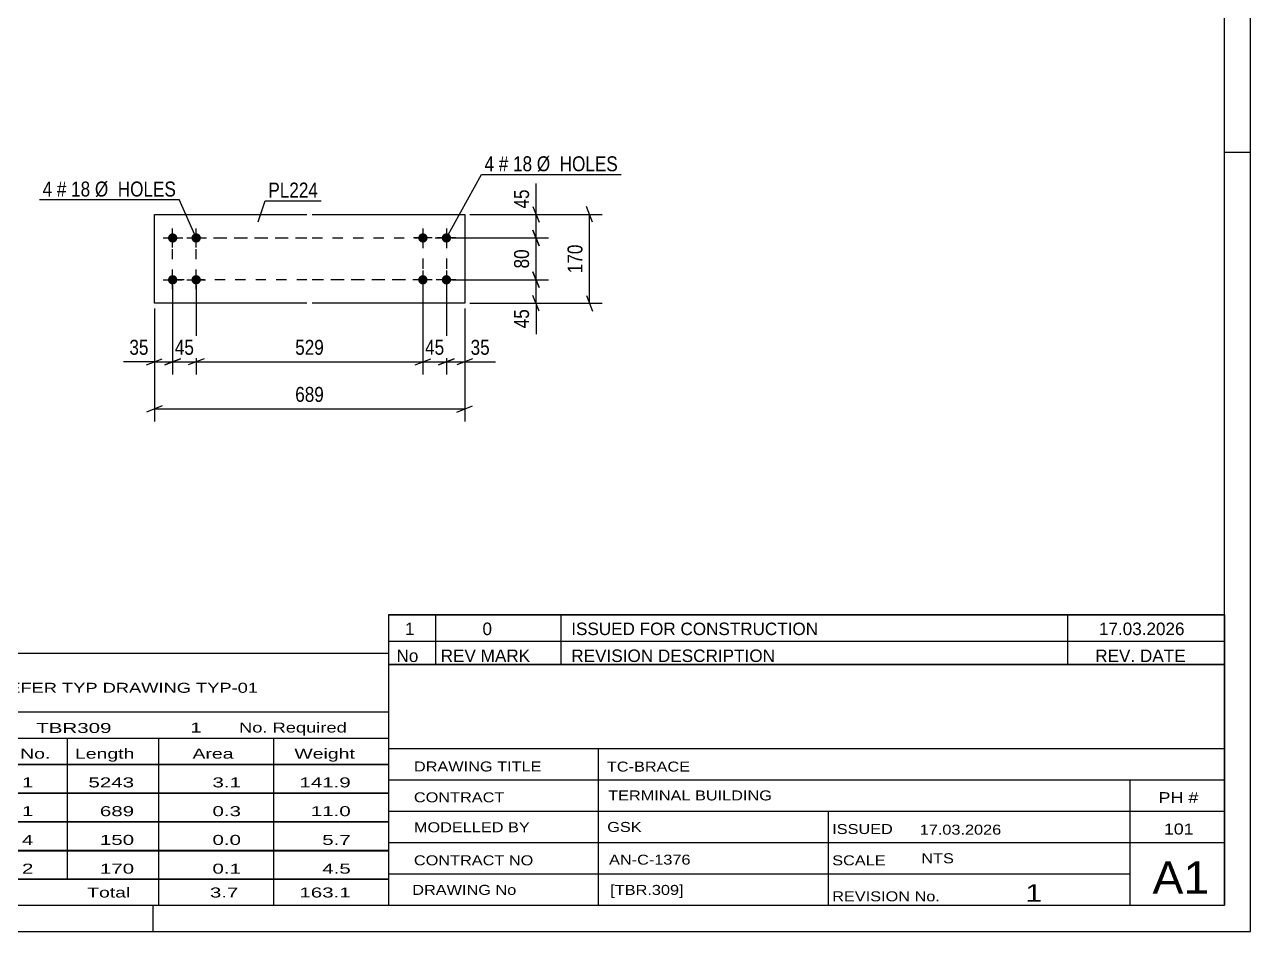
# Model space of a CAD drawing. Header units: millimetres. Extents: x 0 to 594, y 0 to 420.
# Drawn here: x 359.3 to 594, y 0 to 173.5 of the extents above; entities that cross this region are included whole.
import ezdxf

# ---------------------------------------------------------------- set-up
doc = ezdxf.new("R2010")
doc.units = ezdxf.units.MM
doc.linetypes.add('DXK_LINE_DOT2', pattern=[3.9198, 1.9599, -1.9599])
doc.styles.add('Arial Narrow', font='ARIALN.TTF', dxfattribs={"height": 0.2})

# ---------------------------------------------------------------- blocks, each defined once
blk = doc.blocks.new('Unknown-580609885-1130')
at = {"color": 5, "linetype": 'Continuous'}
for p, q in [((594, 0), (594, 420)), ((589, 5), (589, 415)), ((594, 149), (589, 149)), ((5, 5), (589, 5)), ((384, 0), (384, 5)), ((0, 0), (594, 0))]:
    blk.add_line(p, q, dxfattribs=at)
blk = doc.blocks.new('Part-580609885-3516 - 3515')
at = {"color": 2, "linetype": 'Continuous'}
for p, q in [((384.2, 137.17), (413.4, 137.17)), ((384.2, 120.17), (384.2, 137.17)), ((414.4, 137.17), (443.6, 137.17)), ((443.6, 137.17), (443.6, 120.17)), ((413.4, 120.17), (384.2, 120.17)), ((443.6, 120.17), (414.4, 120.17))]:
    blk.add_line(p, q, dxfattribs=at)
blk = doc.blocks.new('Bolt-580609885-3517 - 3515')
at = {"linetype": 'Continuous'}
for points in [[(435.6, 131.77, -1), (435.6, 133.57, -1)], [(440.1, 131.77, -1), (440.1, 133.57, -1)], [(435.6, 123.77, -1), (435.6, 125.57, -1)], [(440.1, 123.77, -1), (440.1, 125.57, -1)]]:
    blk.add_hatch(color=1, dxfattribs=at).paths.add_polyline_path(points)
at = {"color": 1, "linetype": 'Continuous'}
for p, q in [((435.6, 134.47), (435.6, 130.87)), ((440.1, 134.47), (440.1, 130.87)), ((437.4, 132.67), (433.8, 132.67)), ((441.9, 132.67), (438.3, 132.67)), ((437.4, 124.67), (433.8, 124.67)), ((435.6, 126.47), (435.6, 122.87)), ((441.9, 124.67), (438.3, 124.67)), ((440.1, 126.47), (440.1, 122.87))]:
    blk.add_line(p, q, dxfattribs=at)
blk = doc.blocks.new('Bolt-580609885-3518 - 3515')
at = {"linetype": 'Continuous'}
for points in [[(387.7, 133.57, -1), (387.7, 131.77, -1)], [(392.2, 133.57, -1), (392.2, 131.77, -1)], [(387.7, 125.57, -1), (387.7, 123.77, -1)], [(392.2, 125.57, -1), (392.2, 123.77, -1)]]:
    blk.add_hatch(color=1, dxfattribs=at).paths.add_polyline_path(points)
at = {"color": 1, "linetype": 'Continuous'}
for p, q in [((387.7, 130.87), (387.7, 134.47)), ((392.2, 130.87), (392.2, 134.47)), ((385.9, 132.67), (389.5, 132.67)), ((390.4, 132.67), (394, 132.67)), ((385.9, 124.67), (389.5, 124.67)), ((387.7, 122.87), (387.7, 126.47)), ((390.4, 124.67), (394, 124.67)), ((392.2, 122.87), (392.2, 126.47))]:
    blk.add_line(p, q, dxfattribs=at)
blk = doc.blocks.new('Rectangle-580609885-3689 - 3515')
at = {"color": 1, "linetype": 'DXK_LINE_DOT2'}
for p, q in [((387.7, 132.67), (413.4, 132.67)), ((387.7, 124.67), (387.7, 132.67)), ((414.4, 132.67), (440.1, 132.67)), ((440.1, 132.67), (440.1, 124.67)), ((413.4, 124.67), (387.7, 124.67)), ((440.1, 124.67), (414.4, 124.67))]:
    blk.add_line(p, q, dxfattribs=at)
blk = doc.blocks.new('Rectangle-580609885-3699 - 3515')
at = {"color": 1, "linetype": 'DXK_LINE_DOT2'}
for p, q in [((392.2, 132.67), (413.4, 132.67)), ((392.2, 124.67), (392.2, 132.67)), ((414.4, 132.67), (435.6, 132.67)), ((435.6, 132.67), (435.6, 124.67)), ((413.4, 124.67), (392.2, 124.67)), ((435.6, 124.67), (414.4, 124.67))]:
    blk.add_line(p, q, dxfattribs=at)
blk = doc.blocks.new('StraightDimension-580609885-3523 - 3515')
at = {"color": 7, "linetype": 'Continuous'}
for p, q in [((440.1, 123.67), (440.1, 106.57)), ((443.6, 119.17), (443.6, 106.57)), ((438.6, 108.37), (441.6, 109.57)), ((440.1, 108.97), (443.6, 108.97)), ((445.1, 109.57), (442.1, 108.37))]:
    blk.add_line(p, q, dxfattribs=at)
at = {"color": 0}
blk.add_wipeout([(448.98, 109.72), (448.98, 113.92), (444.13, 113.92), (444.13, 109.72)], dxfattribs=at)
at = {"color": 7, "linetype": 'Continuous'}
blk.add_line((443.6, 108.97), (449.51, 108.97), dxfattribs=at)
blk.add_line((443.6, 108.97), (449.51, 108.97), dxfattribs=at)
at = {"color": 3, "style": 'Arial Narrow'}
blk.add_text('35', height=2.863, dxfattribs=at).set_placement((444.73, 110.32))
blk = doc.blocks.new('StraightDimension-580609885-3669 - 3515')
at = {"color": 7, "linetype": 'Continuous'}
for p, q in [((441.1, 124.67), (459.66, 124.67)), ((456.66, 126.17), (457.86, 123.17)), ((457.26, 120.17), (457.26, 124.67)), ((444.6, 120.17), (459.66, 120.17)), ((457.86, 118.67), (456.66, 121.67))]:
    blk.add_line(p, q, dxfattribs=at)
at = {"color": 0}
blk.add_wipeout([(456.51, 119.65), (452.31, 119.65), (452.31, 114.79), (456.51, 114.79)], dxfattribs=at)
at = {"color": 7, "linetype": 'Continuous'}
blk.add_line((457.26, 120.17), (457.26, 114.27), dxfattribs=at)
blk.add_line((457.26, 120.17), (457.26, 114.27), dxfattribs=at)
at = {"color": 3, "style": 'Arial Narrow'}
blk.add_text('45', height=2.863, rotation=90.0002, dxfattribs=at).set_placement((455.91, 115.39))
blk = doc.blocks.new('StraightDimension-580609885-3524 - 3515')
at = {"color": 7, "linetype": 'Continuous'}
for p, q in [((435.6, 123.67), (435.6, 106.57)), ((440.1, 123.67), (440.1, 106.57)), ((434.1, 108.37), (437.1, 109.57)), ((435.6, 108.97), (440.1, 108.97)), ((441.6, 109.57), (438.6, 108.37))]:
    blk.add_line(p, q, dxfattribs=at)
at = {"color": 0}
blk.add_wipeout([(440.28, 109.72), (440.28, 113.92), (435.42, 113.92), (435.42, 109.72)], dxfattribs=at)
at = {"color": 3, "style": 'Arial Narrow'}
blk.add_text('45', height=2.863, dxfattribs=at).set_placement((436.02, 110.32))
blk = doc.blocks.new('StraightDimension-580609885-3525 - 3515')
at = {"color": 7, "linetype": 'Continuous'}
for p, q in [((392.2, 123.67), (392.2, 106.57)), ((435.6, 123.67), (435.6, 106.57)), ((393.7, 109.57), (390.7, 108.37)), ((392.2, 108.97), (435.6, 108.97)), ((434.1, 108.37), (437.1, 109.57))]:
    blk.add_line(p, q, dxfattribs=at)
at = {"color": 0}
blk.add_wipeout([(417.24, 109.72), (417.24, 113.92), (410.56, 113.92), (410.56, 109.72)], dxfattribs=at)
at = {"color": 3, "style": 'Arial Narrow'}
blk.add_text('529', height=2.863, dxfattribs=at).set_placement((411.16, 110.32))
blk = doc.blocks.new('StraightDimension-580609885-3526 - 3515')
at = {"color": 7, "linetype": 'Continuous'}
for p, q in [((387.7, 123.67), (387.7, 106.57)), ((392.2, 123.67), (392.2, 106.57)), ((386.2, 108.37), (389.2, 109.57)), ((387.7, 108.97), (392.2, 108.97)), ((393.7, 109.57), (390.7, 108.37))]:
    blk.add_line(p, q, dxfattribs=at)
at = {"color": 0}
blk.add_wipeout([(392.38, 109.72), (392.38, 113.92), (387.52, 113.92), (387.52, 109.72)], dxfattribs=at)
at = {"color": 3, "style": 'Arial Narrow'}
blk.add_text('45', height=2.863, dxfattribs=at).set_placement((388.12, 110.32))
blk = doc.blocks.new('StraightDimension-580609885-3527 - 3515')
at = {"color": 7, "linetype": 'Continuous'}
for p, q in [((387.7, 123.67), (387.7, 106.57)), ((384.2, 119.17), (384.2, 106.57)), ((382.7, 108.37), (385.7, 109.57)), ((384.2, 108.97), (387.7, 108.97)), ((389.2, 109.57), (386.2, 108.37))]:
    blk.add_line(p, q, dxfattribs=at)
at = {"color": 0}
blk.add_wipeout([(383.68, 109.72), (383.68, 113.92), (378.82, 113.92), (378.82, 109.72)], dxfattribs=at)
at = {"color": 7, "linetype": 'Continuous'}
blk.add_line((384.2, 108.97), (378.3, 108.97), dxfattribs=at)
blk.add_line((384.2, 108.97), (378.3, 108.97), dxfattribs=at)
at = {"color": 3, "style": 'Arial Narrow'}
blk.add_text('35', height=2.863, dxfattribs=at).set_placement((379.42, 110.32))
blk = doc.blocks.new('StraightDimension-580609885-3543 - 3515')
at = {"color": 7, "linetype": 'Continuous'}
for p, q in [((384.2, 119.17), (384.2, 97.57)), ((443.6, 119.17), (443.6, 97.57)), ((385.7, 100.57), (382.7, 99.37)), ((384.2, 99.97), (443.6, 99.97)), ((442.1, 99.37), (445.1, 100.57))]:
    blk.add_line(p, q, dxfattribs=at)
at = {"color": 0}
blk.add_wipeout([(417.24, 100.72), (417.24, 104.92), (410.56, 104.92), (410.56, 100.72)], dxfattribs=at)
at = {"color": 3, "style": 'Arial Narrow'}
blk.add_text('689', height=2.863, dxfattribs=at).set_placement((411.16, 101.32))
blk = doc.blocks.new('StraightDimension-580609885-3563 - 3515')
at = {"color": 7, "linetype": 'Continuous'}
for p, q in [((468.09, 135.67), (466.89, 138.67)), ((444.6, 137.17), (469.89, 137.17)), ((467.49, 120.17), (467.49, 137.17)), ((444.6, 120.17), (469.89, 120.17)), ((466.89, 121.67), (468.09, 118.67))]:
    blk.add_line(p, q, dxfattribs=at)
at = {"color": 0}
blk.add_wipeout([(466.74, 132.02), (462.54, 132.02), (462.54, 125.33), (466.74, 125.33)], dxfattribs=at)
at = {"color": 3, "style": 'Arial Narrow'}
blk.add_text('170', height=2.863, rotation=90.0002, dxfattribs=at).set_placement((466.14, 125.93))
blk = doc.blocks.new('StraightDimension-580609885-3667 - 3515')
at = {"color": 7, "linetype": 'Continuous'}
for p, q in [((456.66, 138.67), (457.86, 135.67)), ((444.6, 137.17), (459.66, 137.17)), ((457.26, 132.67), (457.26, 137.17)), ((457.86, 131.17), (456.66, 134.17)), ((441.1, 132.67), (459.66, 132.67))]:
    blk.add_line(p, q, dxfattribs=at)
at = {"color": 0}
blk.add_wipeout([(456.51, 142.55), (452.31, 142.55), (452.31, 137.7), (456.51, 137.7)], dxfattribs=at)
at = {"color": 7, "linetype": 'Continuous'}
blk.add_line((457.26, 137.17), (457.26, 143.08), dxfattribs=at)
blk.add_line((457.26, 137.17), (457.26, 143.08), dxfattribs=at)
at = {"color": 3, "style": 'Arial Narrow'}
blk.add_text('45', height=2.863, rotation=90.0002, dxfattribs=at).set_placement((455.91, 138.3))
blk = doc.blocks.new('StraightDimension-580609885-3668 - 3515')
at = {"color": 7, "linetype": 'Continuous'}
for p, q in [((456.66, 134.17), (457.86, 131.17)), ((441.1, 132.67), (459.66, 132.67)), ((457.26, 124.67), (457.26, 132.67)), ((441.1, 124.67), (459.66, 124.67)), ((457.86, 123.17), (456.66, 126.17))]:
    blk.add_line(p, q, dxfattribs=at)
at = {"color": 0}
blk.add_wipeout([(456.51, 131.1), (452.31, 131.1), (452.31, 126.24), (456.51, 126.24)], dxfattribs=at)
at = {"color": 3, "style": 'Arial Narrow'}
blk.add_text('80', height=2.863, rotation=90.0002, dxfattribs=at).set_placement((455.91, 126.84))
blk = doc.blocks.new('Unknown-580609885-4402')
at = {"color": 7, "linetype": 'Continuous'}
for p, q in [((429, 51.05), (429, 5)), ((429, 51.05), (589, 51.05)), ((589, 51), (589, 5)), ((429, 35), (589, 35)), ((469.14, 35), (469.14, 5)), ((429, 29), (589, 29)), ((571, 5.05), (571, 29.05)), ((429, 23), (589, 23)), ((513.14, 23), (513.14, 5)), ((429, 17), (589, 17)), ((429, 11), (571, 11)), ((429, 5), (589, 5))]:
    blk.add_line(p, q, dxfattribs=at)
at = {"color": 7, "style": 'Arial Narrow'}
for s, height, width, p in [('DRAWING TITLE', 1.9089, 1.425378, (433.88, 30.61)), ('TC-BRACE', 1.909, 1.425378, (470.81, 30.59)), ('CONTRACT', 1.909, 1.425378, (433.88, 24.71)), ('TERMINAL BUILDING', 1.9089, 1.425378, (471.06, 25.07)), ('MODELLED BY', 1.9089, 1.425378, (433.88, 18.98)), ('GSK', 1.909, 1.425378, (470.88, 19.04)), ('ISSUED', 1.909, 1.425378, (513.94, 18.64)), ('17.03.2026', 1.909, 1.425378, (530.69, 18.52)), ('CONTRACT NO', 1.9089, 1.425378, (433.88, 12.66)), ('AN-C-1376', 1.909, 1.425378, (471.23, 12.78)), ('SCALE', 1.909, 1.425378, (513.94, 12.65)), ('A1', 6.204, 1.25, (575.24, 7.2)), ('DRAWING No', 1.909, 1.425378, (433.56, 7)), ('[TBR.309]', 1.909, 1.425378, (471.46, 6.99)), ('REVISION No.', 1.9089, 1.425378, (513.94, 5.77)), ('1', 3.34, 1.5, (550.91, 5.68))]:
    blk.add_text(s, height=height, dxfattribs=dict(at, width=width)).set_placement(p)
at = {"color": 7, "linetype": 'Continuous', "style": 'Arial Narrow'}
for s, height, width, p in [('PH #', 2.1, 1.42538, (576.4, 24.55)), ('101', 2.1, 1.42538, (577.41, 18.55)), ('NTS', 1.909, 1.425378, (531, 13.05))]:
    blk.add_text(s, height=height, dxfattribs=dict(at, width=width)).set_placement(p)
blk = doc.blocks.new('Unknown-580609885-4403')
at = {"color": 7, "linetype": 'Continuous'}
for p, q in [((429, 60.55), (589, 60.55)), ((589, 60.55), (429, 60.55)), ((429, 60.55), (429, 55.55)), ((438, 60.55), (438, 55.55)), ((462, 60.55), (462, 55.55)), ((559, 60.55), (559, 55.55)), ((589, 60.55), (589, 55.55)), ((429, 55.55), (589, 55.55)), ((429, 55.55), (429, 51.05)), ((429, 55.55), (589, 55.55)), ((438, 55.55), (438, 51.05)), ((462, 55.55), (462, 51.05)), ((559, 55.55), (559, 51.05)), ((589, 55.55), (589, 51.05)), ((589, 51.05), (429, 51.05))]:
    blk.add_line(p, q, dxfattribs=at)
at = {"color": 7, "linetype": 'Continuous', "style": 'Arial Narrow'}
for s, height, width, p in [('1', 2.39, 1.196471, (432.16, 56.7)), ('0', 2.39, 1.196471, (447, 56.7)), ('ISSUED FOR CONSTRUCTION', 2.3861, 1.196471, (464, 56.7)), ('17.03.2026', 2.386, 1.196471, (565, 56.7)), ('REVISION DESCRIPTION', 2.3861, 1.2, (464, 51.55)), ('No', 2.386, 1.2, (430.54, 51.55)), ('REV MARK', 2.386, 1.2, (439, 51.55)), ('REV. DATE', 2.386, 1.2, (564.28, 51.55))]:
    blk.add_text(s, height=height, dxfattribs=dict(at, width=width)).set_placement(p)
blk = doc.blocks.new('Unknown-580609885-4404')
at = {"color": 7, "linetype": 'Continuous'}
for p, q in [((269, 53.25), (429, 53.25)), ((269, 42), (269, 53.25)), ((429, 53.25), (429, 42)), ((269, 42), (429, 42)), ((269, 42), (269, 37)), ((429, 42), (429, 37)), ((269, 37), (429, 37)), ((269, 37), (269, 32)), ((293, 37), (293, 32)), ((328.5, 37), (328.5, 32)), ((354.5, 37), (354.5, 32)), ((367.5, 37), (367.5, 32)), ((385, 37), (385, 32)), ((407, 37), (407, 32)), ((429, 37), (429, 32)), ((269, 32), (429, 32)), ((269, 31.95), (269, 26.55)), ((269, 31.95), (429, 31.95)), ((293, 32), (293, 26.5)), ((328.5, 32), (328.5, 26.5)), ((354.5, 32), (354.5, 26.5)), ((367.5, 32), (367.5, 26.5)), ((385, 32), (385, 26.5)), ((407, 32), (407, 26.5)), ((429, 31.95), (429, 26.55)), ((269, 26.55), (429, 26.55)), ((269, 26.45), (269, 21.05)), ((269, 26.45), (429, 26.45)), ((293, 26.5), (293, 21)), ((328.5, 26.5), (328.5, 21)), ((354.5, 26.5), (354.5, 21)), ((367.5, 26.5), (367.5, 21)), ((385, 26.5), (385, 21)), ((407, 26.5), (407, 21)), ((429, 26.45), (429, 21.05)), ((269, 21.05), (429, 21.05)), ((269, 20.95), (269, 15.55)), ((269, 20.95), (429, 20.95)), ((293, 21), (293, 15.5)), ((328.5, 21), (328.5, 15.5)), ((354.5, 21), (354.5, 15.5)), ((367.5, 21), (367.5, 15.5)), ((385, 21), (385, 15.5)), ((407, 21), (407, 15.5)), ((429, 20.95), (429, 15.55)), ((269, 15.55), (429, 15.55)), ((269, 15.45), (269, 10.05)), ((269, 15.45), (429, 15.45)), ((293, 15.5), (293, 10)), ((328.5, 15.5), (328.5, 10)), ((354.5, 15.5), (354.5, 10)), ((367.5, 15.5), (367.5, 10)), ((385, 15.5), (385, 10)), ((407, 15.5), (407, 10)), ((429, 15.45), (429, 10.05)), ((269, 10.05), (429, 10.05)), ((269, 10), (429, 10)), ((269, 10), (269, 5)), ((385, 10), (385, 5)), ((407, 10), (407, 5)), ((429, 10), (429, 5)), ((269, 5), (429, 5))]:
    blk.add_line(p, q, dxfattribs=at)
at = {"color": 7, "style": 'Arial Narrow'}
for s, height, width, p in [('GENERAL NOTES & WELD DETAILS :', 2.8633, 1.4, (270.15, 45.56)), ('REFER TYP DRAWING TYP-01', 1.9089, 1.6, (353.7, 45.66)), ("MATERIAL LIST FOR ASSEMBLY MK'D", 1.9089, 1.6, (270.15, 38.06)), ('TBR309', 1.909, 1.794707, (361.59, 37.97)), ('1', 1.91, 1.794707, (391.08, 38.06)), ('No. Required', 1.9089, 1.6, (400.41, 38.06)), ('Mark', 1.909, 1.7, (270.34, 33)), ('Profile', 1.909, 1.7, (303.41, 33)), ('Material', 1.909, 1.7, (333.54, 33.06)), ('No.', 1.909, 1.7, (358.5, 33.06)), ('Length', 1.909, 1.7, (369, 33.06)), ('Area', 1.909, 1.7, (391.5, 33.06)), ('Weight', 1.909, 1.7, (411, 33.06))]:
    blk.add_text(s, height=height, dxfattribs=dict(at, width=width)).set_placement(p)
at = {"color": 7, "linetype": 'Continuous', "style": 'Arial Narrow'}
for s, height, width, p in [('TBR309', 1.909, 1.794707, (270.5, 27.56)), ('SHS150*6', 1.909, 1.794707, (295, 27.56)), ('E350', 1.909, 1.794707, (334.74, 27.56)), ('1', 1.91, 1.794707, (358.86, 27.56)), ('5243', 1.909, 1.794707, (371.58, 27.56)), ('3.1', 1.909, 1.794707, (395.32, 27.56)), ('141.9', 1.909, 1.794707, (411.96, 27.56)), ('PL224', 1.909, 1.794707, (270.5, 22.06)), ('PL12*170', 1.909, 1.794707, (295, 22.06)), ('E350', 1.909, 1.794707, (334.74, 22.06)), ('1', 1.91, 1.794707, (358.86, 22.06)), ('689', 1.909, 1.794707, (373.77, 22.06)), ('0.3', 1.909, 1.794707, (395.32, 22.06)), ('11.0', 1.909, 1.794707, (414.14, 22.06)), ('PL40', 1.909, 1.794707, (270.5, 16.56)), ('PL10*120', 1.909, 1.794707, (295, 16.56)), ('E350', 1.909, 1.794707, (334.74, 16.56)), ('4', 1.91, 1.794707, (358.86, 16.56)), ('150', 1.909, 1.794707, (373.77, 16.56)), ('0.0', 1.909, 1.794707, (395.32, 16.56)), ('5.7', 1.909, 1.794707, (416.33, 16.56)), ('PL98', 1.909, 1.794707, (270.5, 11.06)), ('PL10*170', 1.909, 1.794707, (295, 11.06)), ('E350', 1.909, 1.794707, (334.74, 11.06)), ('2', 1.91, 1.794707, (358.86, 11.06)), ('170', 1.909, 1.794707, (373.77, 11.06)), ('0.1', 1.909, 1.794707, (395.32, 11.06)), ('4.5', 1.909, 1.794707, (416.33, 11.06)), ('Total', 1.909, 1.7, (371.33, 6.5)), ('3.7', 1.909, 1.794707, (394.83, 6.5)), ('163.1', 1.909, 1.794707, (411.96, 6.5))]:
    blk.add_text(s, height=height, dxfattribs=dict(at, width=width)).set_placement(p)
blk = doc.blocks.new('Mark-580609885-3566 - 3515')
at = {"color": 0}
blk.add_wipeout([(415.53, 140.4), (415.53, 143.4), (406.02, 143.4), (406.02, 140.4)], dxfattribs=at)
blk.add_wipeout([(415.53, 140.4), (415.53, 143.4), (406.02, 143.4), (406.02, 140.4)], dxfattribs=at)
at = {"color": 30, "linetype": 'Continuous'}
for p, q in [((404.08, 135.77), (405.42, 139.8)), ((405.42, 139.8), (416.13, 139.8))]:
    blk.add_line(p, q, dxfattribs=at)
at = {"color": 3, "style": 'Arial Narrow'}
blk.add_text('PL224', height=2.863, dxfattribs=at).set_placement((406.02, 140.4))
blk = doc.blocks.new('Mark-580609885-3569 - 3515')
at = {"color": 0}
blk.add_wipeout([(449.22, 145.43), (449.22, 148.43), (447.39, 148.43), (447.39, 145.43)], dxfattribs=at)
blk.add_wipeout([(449.22, 145.43), (449.22, 148.43), (447.39, 148.43), (447.39, 145.43)], dxfattribs=at)
at = {"color": 7, "linetype": 'Continuous'}
blk.add_line((440.1, 132.67), (446.79, 144.83), dxfattribs=at)
at = {"color": 0}
blk.add_wipeout([(451.95, 145.43), (451.95, 148.43), (450.12, 148.43), (450.12, 145.43)], dxfattribs=at)
blk.add_wipeout([(451.95, 145.43), (451.95, 148.43), (450.12, 148.43), (450.12, 145.43)], dxfattribs=at)
at = {"color": 3, "style": 'Arial Narrow'}
blk.add_text('4', height=2.86, dxfattribs=at).set_placement((447.39, 145.43))
at = {"color": 0}
blk.add_wipeout([(456.5, 145.43), (456.5, 148.43), (452.85, 148.43), (452.85, 145.43)], dxfattribs=at)
blk.add_wipeout([(456.5, 145.43), (456.5, 148.43), (452.85, 148.43), (452.85, 145.43)], dxfattribs=at)
at = {"color": 3, "style": 'Arial Narrow'}
blk.add_text('#', height=2.86, dxfattribs=at).set_placement((450.12, 145.43))
at = {"color": 0}
blk.add_wipeout([(472.93, 145.43), (472.93, 148.43), (457.4, 148.43), (457.4, 145.43)], dxfattribs=at)
blk.add_wipeout([(472.93, 145.43), (472.93, 148.43), (457.4, 148.43), (457.4, 145.43)], dxfattribs=at)
at = {"color": 7, "linetype": 'Continuous'}
blk.add_line((446.79, 144.83), (473.53, 144.83), dxfattribs=at)
at = {"color": 3, "style": 'Arial Narrow'}
for s, p in [('18', (452.85, 145.43)), ('Ø  HOLES', (457.4, 145.43))]:
    blk.add_text(s, height=2.863, dxfattribs=at).set_placement(p)
blk = doc.blocks.new('Mark-580609885-3570 - 3515')
at = {"color": 0}
blk.add_wipeout([(364.63, 140.6), (364.63, 143.6), (362.8, 143.6), (362.8, 140.6)], dxfattribs=at)
blk.add_wipeout([(364.63, 140.6), (364.63, 143.6), (362.8, 143.6), (362.8, 140.6)], dxfattribs=at)
blk.add_wipeout([(367.36, 140.6), (367.36, 143.6), (365.53, 143.6), (365.53, 140.6)], dxfattribs=at)
blk.add_wipeout([(367.36, 140.6), (367.36, 143.6), (365.53, 143.6), (365.53, 140.6)], dxfattribs=at)
at = {"color": 3, "style": 'Arial Narrow'}
blk.add_text('4', height=2.86, dxfattribs=at).set_placement((362.8, 140.6))
at = {"color": 0}
blk.add_wipeout([(371.92, 140.6), (371.92, 143.6), (368.26, 143.6), (368.26, 140.6)], dxfattribs=at)
blk.add_wipeout([(371.92, 140.6), (371.92, 143.6), (368.26, 143.6), (368.26, 140.6)], dxfattribs=at)
at = {"color": 3, "style": 'Arial Narrow'}
blk.add_text('#', height=2.86, dxfattribs=at).set_placement((365.53, 140.6))
at = {"color": 0}
blk.add_wipeout([(388.34, 140.6), (388.34, 143.6), (372.82, 143.6), (372.82, 140.6)], dxfattribs=at)
blk.add_wipeout([(388.34, 140.6), (388.34, 143.6), (372.82, 143.6), (372.82, 140.6)], dxfattribs=at)
at = {"color": 7, "linetype": 'Continuous'}
for p in [(362.2, 140), (392.2, 132.67)]:
    blk.add_line(p, (388.94, 140), dxfattribs=at)
at = {"color": 3, "style": 'Arial Narrow'}
for s, p in [('18', (368.26, 140.6)), ('Ø  HOLES', (372.82, 140.6))]:
    blk.add_text(s, height=2.863, dxfattribs=at).set_placement(p)

msp = doc.modelspace()

# ---------------------------------------------------------------- block references
for name in ['Unknown-580609885-1130', 'Part-580609885-3516 - 3515', 'Bolt-580609885-3518 - 3515', 'Bolt-580609885-3517 - 3515', 'Rectangle-580609885-3689 - 3515', 'Rectangle-580609885-3699 - 3515', 'Unknown-580609885-4403', 'Unknown-580609885-4404', 'Unknown-580609885-4402']:
    msp.add_blockref(name, (0, 0))

# ---------------------------------------------------------------- next in the draw order: block references
for name in ['Mark-580609885-3570 - 3515', 'Mark-580609885-3566 - 3515', 'StraightDimension-580609885-3523 - 3515']:
    msp.add_blockref(name, (0, 0))

# ---------------------------------------------------------------- next in the draw order: block references
msp.add_blockref('StraightDimension-580609885-3669 - 3515', (0, 0))

# ---------------------------------------------------------------- next in the draw order: block references
msp.add_blockref('StraightDimension-580609885-3524 - 3515', (0, 0))

# ---------------------------------------------------------------- next in the draw order: block references
msp.add_blockref('StraightDimension-580609885-3525 - 3515', (0, 0))

# ---------------------------------------------------------------- next in the draw order: block references
msp.add_blockref('StraightDimension-580609885-3526 - 3515', (0, 0))

# ---------------------------------------------------------------- next in the draw order: block references
msp.add_blockref('StraightDimension-580609885-3527 - 3515', (0, 0))

# ---------------------------------------------------------------- next in the draw order: block references
msp.add_blockref('StraightDimension-580609885-3543 - 3515', (0, 0))

# ---------------------------------------------------------------- next in the draw order: block references
msp.add_blockref('StraightDimension-580609885-3563 - 3515', (0, 0))

# ---------------------------------------------------------------- next in the draw order: block references
msp.add_blockref('StraightDimension-580609885-3667 - 3515', (0, 0))

# ---------------------------------------------------------------- next in the draw order: block references
msp.add_blockref('StraightDimension-580609885-3668 - 3515', (0, 0))

# ---------------------------------------------------------------- next in the draw order: block references
msp.add_blockref('Mark-580609885-3569 - 3515', (0, 0))

doc.saveas('drawing.dxf')
